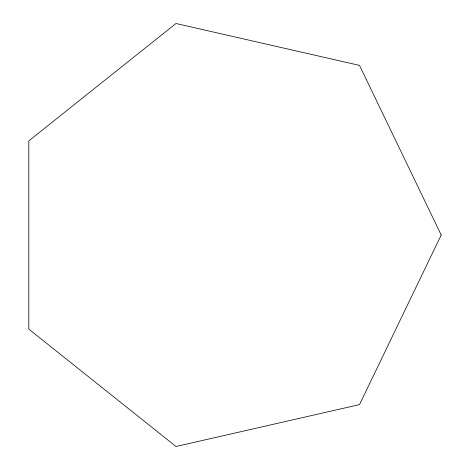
<?xml version="1.0" encoding="UTF-8"?>
<svg xmlns="http://www.w3.org/2000/svg" width="470" height="470" viewBox="0 0 470 470"><rect width="100%" height="100%" fill="white"/><g stroke="black" fill="none" stroke-linecap="round" stroke-linejoin="round"><path stroke-width="0.7" d="M441.195 235L359.515 404.611L175.986 446.5L28.805 329.129L28.805 140.871L175.986 23.5L359.515 65.389L441.195 235"/></g></svg>
